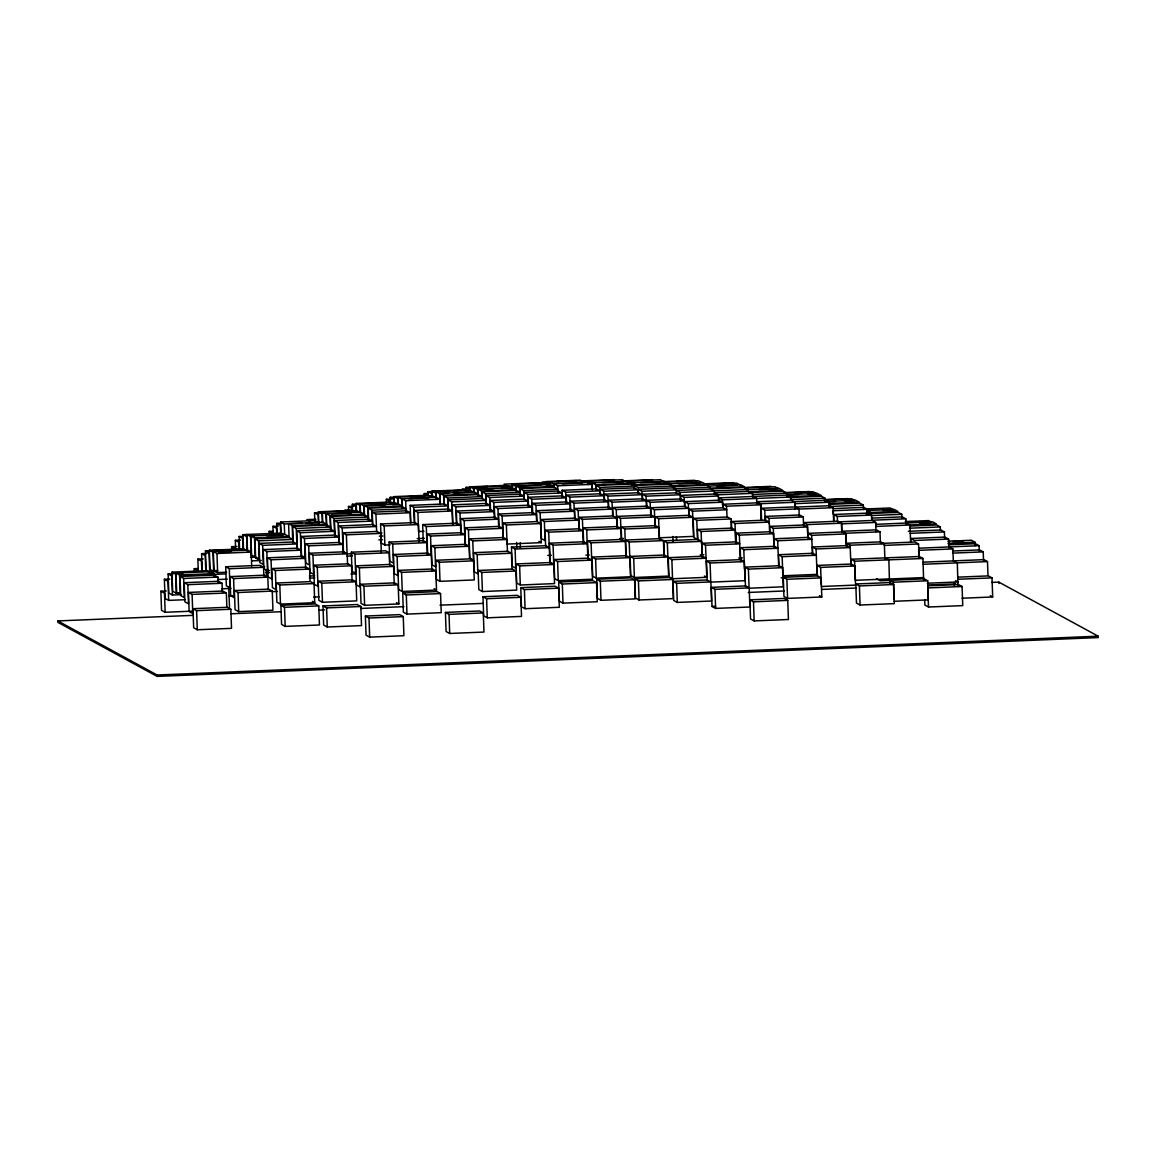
<?xml version="1.0" encoding="UTF-8"?>
<svg xmlns="http://www.w3.org/2000/svg" width="1156" height="1156" viewBox="0 0 1156 1156"><rect width="100%" height="100%" fill="white"/><g stroke="black" fill="none" stroke-linecap="round" stroke-linejoin="round"><path stroke-width="1.5" d="M549.331 481.749L542.121 482.052L545.733 484.017M556.542 481.46L576.367 480.636M550.126 485.636L549.996 482.168L614.443 479.61M512.079 487.731L511.964 484.263L546.21 482.847L549.822 484.812L546.224 484.956M588.202 484.595L588.072 481.113L622.333 479.711L625.945 481.676M538.234 483.714L541.846 483.569M470.001 486.835L473.613 488.8L473.729 492.268L470.246 490.26L470.001 486.835L504.247 485.419L506.66 486.734M500.201 485.838L503.814 485.693M466.2 490.852L466.085 487.37L487.716 486.474M496.733 486.112L500.331 485.954M554.114 487.297L553.999 483.829L588.245 482.413L591.858 484.378L592.045 489.595M621.914 480.939L652.562 479.682M474.148 492.629L473.96 487.413L513.105 485.91M562.625 483.757L582.465 482.948M515.952 485.925L550.213 484.509L553.825 486.474L519.579 487.89L515.952 485.925L516.14 491.127M592.074 482.789L626.321 481.373L629.933 483.338L595.687 484.754L592.074 482.789L592.32 489.725M519.174 486.084L540.82 485.188M595.297 482.933L591.699 483.092L588.072 481.113M602.507 482.644L624.139 481.749M465.81 488.959L462.198 489.104L464.611 490.419M477.963 489.075L512.209 487.659L515.822 489.624L481.575 491.04L477.963 489.075L478.194 496.011M553.999 483.829L557.611 485.795L591.858 484.378M432.214 496.343L432.041 491.127L466.287 489.71L468.7 491.025M473.96 487.413L477.573 489.378L493.8 488.713M501.01 488.41L511.819 487.976L508.207 485.997M635.208 482.876L629.803 483.107L626.191 481.142L660.437 479.726L664.05 481.691M640.626 482.659L662.258 481.763M663.992 481.561L694.64 480.304L697.054 481.619M428.24 495.202L428.125 491.734L442.546 491.141M453.354 490.693L462.371 490.317M663.674 482.023L667.287 481.864M676.303 481.503L690.724 480.896M436.173 496.878L436 491.676L470.246 490.26M664.339 482.254L698.6 480.838L702.212 482.818M519.998 488.627L554.244 487.225L557.857 489.19L523.61 490.606L519.998 488.627L520.229 495.577M596.106 485.491L630.367 484.075L633.979 486.055L599.718 487.456L596.106 485.491L596.236 488.959M633.806 484.754L668.052 483.353L664.44 481.373L630.193 482.789L633.806 484.754L633.922 488.237M424.368 497.037L424.252 493.569L427.85 493.424M439.988 493.323L474.249 491.907L477.861 493.872L443.601 495.288L439.988 493.323L440.349 503.727M436 491.676L439.612 493.641L448.629 493.265M454.033 493.048L473.859 492.225M482.225 498.727L481.994 491.791L516.241 490.375L519.853 492.34L519.983 495.808M634.341 488.988L634.225 485.506L671.564 484.075M678.774 483.772L700.406 482.89M394.355 503.568L394.124 496.618L428.37 495.216L430.783 496.516M703.99 483.844L732.832 482.659L735.245 483.959M390.439 504.262L390.208 497.326L397.418 497.022M410.033 496.502L424.454 495.91M718.107 483.8L728.916 483.353M398.314 504.059L398.069 497.109L432.33 495.693L435.942 497.672M562.351 497.253L562.105 490.303L596.351 488.887L599.964 490.852L600.094 494.335M671.954 485.867L736.791 483.136L740.404 485.115M481.994 491.791L485.607 493.757L519.853 492.34M524.304 499.349L524.058 492.398L558.319 490.997L561.932 492.962L562.047 496.43M600.354 494.479L600.181 489.263L634.427 487.846L638.04 489.826L638.17 493.294M444.02 496.04L478.281 494.638L481.893 496.603L447.632 498.019L444.02 496.04L444.323 504.724M386.451 502.773L386.335 499.305L391.74 499.089M402.071 498.742L436.318 497.326L439.93 499.291L405.684 500.707L402.071 498.742L402.375 507.412M708.339 486.112L740.779 484.769L744.392 486.734L710.145 488.15L707.732 486.835M486.055 495.577L520.316 494.161L523.928 496.141L489.667 497.542L486.055 495.577L486.358 504.262M562.105 490.303L565.717 492.268L599.964 490.852M638.415 492.774L638.285 489.306L672.546 487.89L676.159 489.855L676.274 493.323M408.892 498.785L428.731 497.961M716.966 486.084L736.791 485.26M524.058 492.398L527.671 494.378L561.932 492.962M600.181 489.263L603.793 491.228L638.04 489.826M638.285 489.306L641.912 491.271L676.159 489.855M356.539 512.122L356.236 503.438L390.497 502.036L392.91 503.337M771.081 486.329L710.564 488.93L714.307 491.011L714.437 494.479M448.095 499.869L482.355 498.467L485.968 500.432L451.707 501.849L448.095 499.869L448.456 510.287M566.454 502.109L566.209 495.173L600.455 493.757L604.082 495.722L604.256 500.938M710.694 489.046L676.448 490.462L680.06 492.427L714.307 491.011M360.499 512.527L360.195 503.857L394.442 502.441L398.054 504.406L392.65 504.623M744.377 488.005L775.026 486.748L778.638 488.713L758.813 489.537M352.58 511.227L352.334 504.291L355.932 504.132M372.16 503.467L384.789 502.947M528.48 505.967L528.176 497.282L562.423 495.866L566.035 497.831L566.223 503.048M604.285 494.147L638.545 492.731L642.158 494.696L607.897 496.112L604.285 494.147L604.53 501.083M714.177 490.895L748.438 489.479L744.811 487.514M364.183 505.447L398.444 504.045L402.057 506.01L367.81 507.426L364.183 505.447L364.559 515.865M566.209 495.173L569.821 497.138L604.082 495.722M746.574 489.682L779.014 488.338L782.641 490.317L748.38 491.719M348.65 511.703L348.476 506.487L353.881 506.27M360.195 503.857L363.808 505.822L385.439 504.926M490.534 510.909L490.173 500.49L524.419 499.074L528.032 501.054L528.22 506.256M642.404 494.219L676.65 492.803L680.263 494.768L646.016 496.184L642.404 494.219L642.577 499.421M528.176 497.282L531.789 499.248L566.035 497.831M410.785 522.729L410.178 505.374L444.424 503.958L448.037 505.923L448.225 511.125M490.173 500.49L493.785 502.455L528.032 501.054M368.648 520.373L368.229 508.221L402.476 506.805L406.088 508.785L406.218 512.253M452.877 523.943L452.213 504.854L486.459 503.438L490.072 505.403L490.26 510.62M680.552 495.433L714.813 494.017L718.425 495.996L684.164 497.398L680.552 495.433L680.74 500.649M748.799 492.528L783.06 491.112L786.672 493.092L786.788 496.56M350.066 510.013L344.661 510.244L347.075 511.544M410.178 505.374L413.79 507.34L448.037 505.923M752.513 493.366L748.886 491.401L714.639 492.817L718.252 494.782L752.513 493.366L752.628 496.834M570.356 501.198L604.617 499.797L608.229 501.762L573.968 503.178L570.356 501.198L570.659 509.883M318.839 523.943L318.42 511.79L352.667 510.374L355.08 511.689M784.129 492.586L809.373 491.546L811.772 492.861M322.741 522.498L322.365 512.079L356.626 510.677L360.239 512.643M532.324 503.337L566.57 501.921L570.183 503.886L535.936 505.302L532.324 503.337L532.685 513.755M608.432 500.201L642.693 498.785L646.305 500.75L612.044 502.166L608.432 500.201L608.735 508.871M784.476 493.034L813.318 491.835L816.931 493.814L807.914 494.176M368.229 508.221L371.842 510.186L406.088 508.785M452.213 504.854L455.825 506.819L490.072 505.403M752.412 494.493L786.672 493.092M314.822 521.515L314.519 512.845L325.342 512.397M794.649 493.034L801.859 492.745M326.368 513.654L360.614 512.238L364.227 514.203L329.98 515.619L326.368 513.654L326.787 525.807M494.754 518.755L494.32 506.603L528.581 505.186L532.194 507.152L532.425 514.102M646.796 507.267L646.551 500.331L680.812 498.915L684.424 500.88L684.598 506.082M786.658 494.667L817.306 493.41L820.919 495.375L788.479 496.704M331.396 513.828L351.222 513.018M372.781 526.081L372.304 512.195L406.551 510.779L410.163 512.744L410.525 523.162M414.296 510.446L448.542 509.03L452.155 510.995L417.908 512.411L414.296 510.446L414.715 522.599M718.873 501.357L718.757 497.889L798.897 494.551M494.32 506.603L497.933 508.568L532.194 507.152M646.551 500.331L650.163 502.296L684.424 500.88M372.304 512.195L375.917 514.16L410.163 512.744M718.757 497.889L722.37 499.854L790.747 497.051L790.863 500.519M330.399 516.457L364.646 515.041L368.273 517.021L334.012 518.423L330.399 516.457L330.891 530.344M456.851 524.954L456.36 511.053L490.621 509.651L494.233 511.617L494.479 518.553M684.901 506.848L684.713 501.646L718.96 500.23L722.572 502.195L722.76 507.412M788.898 497.557L821.352 496.213L824.965 498.178L825.081 501.661M456.36 511.053L459.972 513.033L494.233 511.617M684.713 501.646L688.326 503.611L722.572 502.195M315.891 519.232L306.875 519.608L310.487 521.573M574.922 518.957L574.561 508.539L608.807 507.123L612.42 509.088L612.666 516.038M790.704 499.594L824.965 498.178M536.875 521.11L536.514 510.692L570.775 509.276L574.388 511.241L574.619 518.191M612.94 516.241L612.637 507.556L646.883 506.14L650.496 508.105L650.799 516.79M281.096 534.159L280.662 522.006L314.923 520.59L318.536 522.555L305.906 523.076M824.286 499.58L847.724 498.612L850.137 499.927M824.633 499.854L851.669 498.742L855.281 500.707L844.472 501.155M723.035 507.715L722.919 504.247L757.166 502.831L760.778 504.796L761.327 520.431M335.023 536.167L334.474 520.532L368.735 519.131L372.348 521.096L372.463 524.564M574.561 508.539L578.173 510.504L612.42 509.088M792.973 501.632L825.427 500.288L829.04 502.253L829.228 507.47M498.525 514.044L532.772 512.628L536.384 514.593L502.138 516.01L498.525 514.044L499.002 527.931M651.059 516.443L650.756 507.759L685.002 506.342L688.615 508.322L688.918 516.992M277.137 533.769L276.775 523.35L282.18 523.133M536.514 510.692L540.127 512.657L574.388 511.241M612.637 507.556L616.249 509.521L650.496 508.105M794.866 502.268L791.253 500.302L757.007 501.704L760.619 503.684L794.866 502.268L795.053 507.47M288.595 523.639L322.856 522.223L326.469 524.188L292.208 525.604L288.595 523.639L289.087 537.526M826.815 501.444L855.657 500.245L859.269 502.21L828.635 503.481M280.662 522.006L284.275 523.971L302.308 523.22M826.439 501.892L835.456 501.531M722.919 504.247L726.532 506.212L760.778 504.796M334.474 520.532L338.101 522.512L372.348 521.096M829.04 502.253L794.793 503.669L794.967 508.886M650.756 507.759L654.368 509.724L688.615 508.322M273.177 533.321L272.946 526.37L278.35 526.139M460.565 518.639L494.826 517.223L498.438 519.189L464.177 520.605L460.565 518.639L461.114 534.26M688.918 509.218L723.165 507.802L726.777 509.782L692.531 511.183L688.918 509.218L689.164 516.168M292.641 526.5L326.888 525.084L330.5 527.049L296.254 528.465L292.641 526.5L293.191 542.121M829.054 504.377L859.703 503.106L863.315 505.085L863.431 508.553M390.28 544.823L384.876 545.054L381.263 543.074L380.584 523.986L414.845 522.57L418.458 524.535L419.064 541.904M761.602 520.446L761.168 508.279L795.429 506.877L799.042 508.842L799.157 516.038M338.607 525.966L372.868 524.549L376.48 526.515L342.219 527.931L338.607 525.966L339.214 543.32M829.069 506.487L863.315 505.085M579.228 529.506L578.795 517.353L613.056 515.937L616.668 517.902L617.029 528.321M380.584 523.986L384.211 525.951L418.458 524.535M540.762 519.55L544.375 521.515L545.04 540.618L541.427 538.638L540.762 519.55L575.023 518.134L578.636 520.099L578.997 530.517M616.885 516.4L651.131 514.998L654.744 516.963L620.497 518.379L616.885 516.4L617.304 528.552M761.168 508.279L764.781 510.258L799.042 508.842M422.663 524.593L456.909 523.191L460.536 525.156L426.275 526.558L422.663 524.593L423.269 541.962M833.173 507.686L798.912 509.088L795.299 507.123L829.56 505.707L833.173 507.686L833.649 521.573M269.305 534.852L269.175 531.37L272.787 531.225M297.338 548.103L296.731 530.749L330.977 529.332L334.59 531.298L334.778 536.514M833.144 508.626L863.792 507.354L867.405 509.334L867.578 514.536M578.795 517.353L582.407 519.319L616.668 517.902M502.773 523.003L537.02 521.587L540.632 523.567L541.311 542.655L507.05 544.071L506.386 524.969L502.773 523.003L503.322 538.638M655.004 516.732L689.251 515.316L692.863 517.281L658.617 518.697L655.004 516.732L655.365 527.15M544.375 521.515L578.636 520.099M243.54 550.27L242.991 534.636L281.183 533.089L283.596 534.39M864.861 509.016L890.106 507.975L893.718 509.94L882.909 510.388M296.731 530.749L300.343 532.714L334.59 531.298M867.405 509.334L833.144 510.735L833.274 514.218M506.386 524.969L540.632 523.567M239.61 550.372L239.119 536.485L242.731 536.341M250.91 535.922L285.171 534.505L288.783 536.471L254.522 537.887L250.91 535.922L251.589 555.025L255.201 556.99L254.522 537.887M867.058 510.519L894.094 509.391L897.706 511.371L867.058 512.628M247.471 550.126L246.922 534.491L250.534 536.471L254.147 536.312M266.761 535.792L282.989 535.127M866.682 511.053L870.28 510.909M352.479 553.695L347.075 553.926L343.462 551.961L342.783 532.858L377.044 531.442L380.656 533.407L381.321 552.51M465.435 545.17L464.828 527.815L499.074 526.399L502.687 528.364L503.062 538.783M693.181 518.394L696.793 520.359L697.458 539.462L693.846 537.497L693.181 518.394L727.427 516.978L731.04 518.943L731.401 529.361M765.575 521.616L765.388 516.414L799.649 514.998L803.261 516.963L803.565 525.648M300.863 536.471L304.476 538.436L305.141 557.539L301.528 555.574L300.863 536.471L335.11 535.055L338.722 537.034L338.91 542.236M378.388 533.176L381.986 533.032M423.977 531.283L418.573 531.514L417.908 512.411M833.91 521.443L833.678 514.507L867.925 513.091L871.537 515.056L871.725 520.258M342.783 532.858L346.395 534.823L380.656 533.407M464.828 527.815L468.44 529.78L502.687 528.364M696.793 520.359L731.04 518.943M254.956 538.869L289.202 537.453L292.829 539.433L258.568 540.835L254.956 538.869L255.621 557.972L259.233 559.938L258.568 540.835M865.685 513.683L898.14 512.354L901.752 514.319L901.868 517.787M235.622 548.999L235.318 540.314L240.723 540.098M765.388 516.414L769 518.379L803.261 516.963M304.476 538.436L338.722 537.034M833.678 514.507L837.291 516.472L871.537 515.056M871.104 515.576L901.752 514.319M426.94 534.086L461.186 532.685L464.799 534.65L430.552 536.052L426.94 534.086L427.604 553.189L431.333 555.025L431.882 570.659M731.647 528.48L731.401 521.529L765.648 520.128L769.26 522.093L769.621 532.511M379.356 536.167L382.954 536.023M583.115 527.945L617.362 526.544L620.974 528.509L586.728 529.925L583.115 527.945L583.65 543.58M545.068 530.199L579.329 528.783L582.942 530.749L548.695 532.165L545.068 530.199L545.618 545.82M621.682 540.95L621.191 527.064L655.438 525.648L659.05 527.613L659.484 539.765M731.401 521.529L735.014 523.509L769.26 522.093M259.06 543.392L293.306 541.976L296.919 543.941L262.672 545.357L259.06 543.392L259.724 562.481L263.337 564.446L262.672 545.357M871.581 518.119L902.229 516.862L905.842 518.827L906.029 524.044M621.191 527.064L624.804 529.029L659.05 527.613M378.893 539.895L382.491 539.751M417.215 538.624L424.425 538.32M803.839 526.11L803.723 522.628L837.97 521.226L841.582 523.191L841.886 531.876M231.72 550.155L231.605 546.687L237.009 546.456M871.595 520.243L905.842 518.827M305.054 543.855L339.315 542.453L342.927 544.418L308.666 545.834L305.054 543.855L305.733 562.958L309.346 564.923L308.666 545.834M837.869 521.891L872.13 520.475L875.742 522.44L875.93 531.673M803.723 522.628L807.336 524.607L841.582 523.191M389.095 542.092L423.356 540.676L426.969 542.641L392.708 544.057L389.095 542.092L389.774 561.18L393.387 563.145L392.708 544.057M469.148 538.942L472.775 540.907L473.44 560.01L469.827 558.045L469.148 538.942L503.409 537.526L507.022 539.491L507.441 551.643M697.863 539.939L697.501 529.52L731.748 528.119L735.375 530.084L735.794 542.236M769.867 531.601L769.679 526.385L803.926 524.983L807.538 526.948L807.914 537.367M875.742 522.44L841.481 523.856L841.785 532.54M217.256 571.18L213.643 571.324L210.031 569.359L209.366 550.256L243.613 548.84L247.225 550.82M905.22 521.558L928.658 520.59L931.071 521.905M216.938 571.642L209.727 571.945L206.115 569.98L205.45 550.877L223.469 550.14M234.292 549.692L239.697 549.461M226.648 572.22L217.631 572.596L214.019 570.63L213.354 551.528L247.601 550.126L251.213 552.091L251.705 565.978M263.207 549.606L266.819 551.571L267.484 570.674L263.871 568.709L263.207 549.606L297.468 548.19L301.08 550.155L301.311 557.105M472.775 540.907L507.022 539.491M697.501 529.52L701.114 531.485L735.375 530.084M769.679 526.385L773.292 528.364L807.538 526.948M875.742 524.347L932.646 521.876L936.259 523.841L875.742 526.457M218.383 552.004L231.012 551.484M919.656 523.09L930.464 522.642M202.213 571.006L201.606 553.652L207.011 553.421M213.354 551.528L216.967 553.493L251.213 552.091M266.819 551.571L301.08 550.155M431.275 545.719L434.887 547.684L435.552 566.772L431.939 564.807L431.275 545.719L465.536 544.303L469.148 546.268L469.567 558.42M736.112 543.58L735.736 533.162L769.997 531.746L773.61 533.711L774.087 547.597M909.642 526.081L936.692 524.969L940.305 526.934L940.42 530.402M619.76 538.638L623.373 538.479M588.101 558.218L587.494 540.864L621.755 539.447L625.367 541.413L625.916 557.033M434.887 547.684L469.148 546.268M735.736 533.162L739.349 535.127L773.61 533.711M909.656 528.205L940.305 526.934M309.331 553.233L312.944 555.212L313.608 574.301L309.996 572.336L309.331 553.233L343.578 551.831L347.19 553.796L347.551 564.215M549.461 543.19L553.074 545.155L553.753 564.258L550.14 562.293L549.461 543.19L583.722 541.774L587.335 543.739L587.884 559.374M626.191 557.409L625.584 540.054L659.83 538.638L663.443 540.603L663.992 556.238M351.337 552.207L354.95 554.172L355.615 573.275L352.002 571.295L351.337 552.207L385.598 550.791L389.211 552.756L389.63 564.908M808.217 538.58L808.03 533.364L842.29 531.962L845.903 533.928L846.322 546.08M587.494 540.864L591.106 542.829L625.367 541.413M198.283 571.281L197.864 559.128L203.268 558.897M250.606 557.25L256.025 557.033M312.944 555.212L347.19 553.796M553.074 545.155L587.335 543.739M625.584 540.054L629.196 542.02L663.443 540.603M880.005 531.818L876.393 529.853L842.132 531.269L845.744 533.234L880.005 531.818L880.366 542.236M511.487 547.091L545.748 545.675L549.36 547.641L515.099 549.057L511.487 547.091L512.151 566.18L515.764 568.16L515.099 549.057M664.267 556.441L663.717 540.806L697.978 539.404L701.591 541.369L702.14 556.99M255.621 557.972L259.233 557.828M267.441 557.813L271.053 559.779L271.718 578.881L268.105 576.902L267.441 557.813L301.687 556.397L305.3 558.362L305.661 568.781M354.95 554.172L389.211 552.756M808.03 533.364L811.657 535.344L845.903 533.928M908.356 531.298L940.796 529.968L944.409 531.933L944.654 538.869M663.717 540.806L667.33 542.785L701.591 541.369M347.017 556.108L352.436 555.891M393.474 554.475L397.086 556.441L397.751 575.543L394.138 573.578L393.474 554.475L427.72 553.059M774.058 538.783L808.304 537.367L811.917 539.332L777.67 540.748L774.058 538.783L774.361 547.467M271.053 559.779L305.3 558.362M910.162 533.335L944.409 531.933M252.21 560.862L261.227 560.487M473.57 552.684L477.182 554.663L477.847 573.752L474.235 571.787L473.57 552.684L507.831 551.282L511.443 553.247L511.978 568.868M701.923 543.277L736.17 541.861L739.782 543.826L705.536 545.242L701.923 543.277L702.4 557.163M397.086 556.441L431.333 555.025M477.182 554.663L511.443 553.247M225.695 566.758L229.307 568.738L229.972 587.826L226.359 585.861L225.695 566.758L259.941 565.356L263.568 567.321L263.871 576.006M910.856 541.991L910.74 538.508L944.987 537.106L948.599 539.072L948.903 547.756M194.381 572.162L194.251 568.694L197.864 568.55M261.111 566.7L264.724 566.556M547.742 555.458L551.34 555.314M229.307 568.738L263.568 567.321M313.681 565.226L317.293 567.206L317.958 586.294L314.345 584.329L313.681 565.226L347.942 563.825L351.554 565.79L352.089 581.41M435.725 560.27L469.972 558.868L473.584 560.833L474.263 579.936L440.002 581.338L436.39 579.373L435.725 560.27L439.338 562.25L473.584 560.833M740.187 547.727L774.448 546.311L778.06 548.276L743.799 549.692L740.187 547.727L740.678 561.614M846.611 546.73L846.495 543.262L880.742 541.846L884.354 543.811L884.904 559.446M948.599 539.072L914.353 540.488L910.74 538.508M179.903 593.057L176.29 593.216L172.678 591.236L172.013 572.148L206.274 570.732L209.886 572.697M214.019 570.63L217.617 570.486M585.846 555.155L589.444 554.996M271.747 568.55L275.359 570.515L276.024 589.618L272.411 587.653L271.747 568.55L305.993 567.134L309.62 569.099L310.039 581.251M880.67 543.436L914.931 542.02L918.543 543.985L919.02 557.886M175.987 573.058L179.599 575.038L180.264 594.126L176.651 592.161L175.987 573.058L210.233 571.656L213.86 573.622L213.976 577.09M317.293 567.206L351.554 565.79M846.495 543.262L850.108 545.227L884.354 543.811M947.963 541.225L971.401 540.257L975.014 542.236L975.129 545.704M355.759 565.848L359.372 567.813L360.036 586.916L356.424 584.95L355.759 565.848L390.005 564.431L393.618 566.411L394.225 583.766M812.451 547.019L846.698 545.603L850.31 547.568L816.064 548.984L812.451 547.019L812.697 553.955M181.434 594.646L172.417 595.022L168.805 593.057L168.14 573.954L173.544 573.737M952.732 541.6L963.555 541.153M179.238 573.968L182.836 573.81M265.952 570.674L269.565 570.515M592.002 557.091L626.263 555.675L629.875 557.64L595.615 559.056L592.002 557.091L592.667 576.179L596.279 578.159L630.54 576.743L629.196 542.02M275.359 570.515L309.62 569.099M884.282 545.401L918.543 543.985M179.599 575.038L213.86 573.622M359.372 567.813L393.618 566.411M553.984 559.562L588.231 558.16L591.843 560.125L592.508 579.214L558.261 580.63L554.649 578.665L553.984 559.562L557.597 561.541L591.843 560.125M630.092 556.426L664.339 555.01L667.966 556.99L633.705 558.391L630.092 556.426L630.757 575.529L634.369 577.494L668.63 576.078L667.33 542.785M947.963 543.349L975.014 542.236M213.094 574.416L225.723 573.896M265.967 572.784L269.565 572.639M700.233 554.851L703.845 554.707M180.047 576.512L183.66 578.477L184.324 597.58L180.712 595.615L180.047 576.512L214.294 575.11L217.906 577.075L218.094 582.277M948.411 544.823L975.462 543.71L979.074 545.675L979.248 550.892M516.024 563.94L550.27 562.538L553.883 564.504L554.548 583.592L520.301 585.008L516.689 583.043L516.024 563.94L519.636 565.905L553.883 564.504M668.255 557.669L702.501 556.253L706.114 558.218L671.867 559.634L668.255 557.669L668.919 576.772L672.532 578.737L706.778 577.321L705.536 545.242M184.902 599.718L168.675 600.383L165.062 598.418L164.383 579.315L169.802 579.098M183.66 578.477L217.906 577.075M229.972 576.613L233.599 578.578L234.263 597.681L230.651 595.716L229.972 576.613L264.233 575.197L267.845 577.176L268.264 589.329M918.63 548.219L979.074 545.675M397.967 570.399L432.214 568.983L435.826 570.948L436.506 590.051L402.245 591.467L398.632 589.502L397.967 570.399L401.58 572.365L435.826 570.948M778.552 554.707L812.798 553.29L816.411 555.256L782.164 556.672L778.552 554.707L778.971 566.859M233.599 578.578L267.845 577.176M953.31 561.079L952.891 548.927L918.63 550.328L918.875 557.279M218.368 579.517L227.371 579.142M350.933 574.07L356.337 573.838M738.727 558.073L742.325 557.929M309.346 576.035L314.75 575.804M184.194 582.696L187.821 584.676L188.486 603.764L184.873 601.799L184.194 582.696L218.455 581.295L222.068 583.26L222.371 591.944M478.136 570.472L512.383 569.055L515.995 571.021L516.66 590.124L482.413 591.54L478.801 589.56L478.136 570.472L481.749 572.437L515.995 571.021M706.475 561.05L740.736 559.634L744.348 561.599L745.013 580.702L710.767 582.118L710.087 563.015L706.475 561.05L707.154 580.153L710.882 581.916L711.547 601.019L677.3 602.42L673.688 600.455L673.009 581.367L707.27 579.951M952.573 551.022L979.609 549.895L983.221 551.874L983.525 560.544M309.346 578.145L314.764 577.928M187.821 584.676L222.068 583.26M710.087 563.015L744.348 561.599M952.573 553.132L983.221 551.874M276.197 583.043L310.444 581.627L314.056 583.592L314.721 602.695L280.474 604.111L276.862 602.146L276.197 583.043L279.81 585.008L314.056 583.592M318.175 581.222L352.436 579.806L356.048 581.771L356.713 600.874L322.466 602.29L318.854 600.311L318.175 581.222L321.787 583.188L356.048 581.771M851.177 564.46L850.989 559.244L919.367 556.513L922.979 558.493L923.601 579.907M850.989 559.244L854.602 561.209L922.979 558.493M192.185 611.163L165.149 612.275L161.537 610.31L160.872 591.207L166.276 590.991M221.649 588.823L230.983 588.418M744.811 567.148L779.057 565.732L782.67 567.697L783.335 586.8L749.088 588.216L748.423 569.113L744.811 567.148L745.476 586.236L747.889 587.551M360.34 584.271L394.586 582.87L398.199 584.835L398.878 603.938L364.617 605.339L361.004 603.374L360.34 584.271L363.952 586.251L398.199 584.835M817.393 575.861L817.032 565.443L851.278 564.027L854.905 566.006L855.57 585.095L821.309 586.511M748.423 569.113L782.67 567.697M188.486 592.436L192.098 594.401L192.763 613.504L189.151 611.538L188.486 592.436L222.732 591.034L226.345 592.999L226.836 606.886M234.408 590.557L268.654 589.141L272.267 591.106L272.932 610.209L238.685 611.625L235.073 609.66L234.408 590.557L238.02 592.522L272.267 591.106M923.052 562.163L983.886 559.634L987.499 561.599L987.99 575.5M817.032 565.443L820.644 567.408L854.905 566.006M192.098 594.401L226.345 592.999M923.066 564.273L987.499 561.599M272.036 591.655L277.44 591.439M596.713 579.228L630.974 577.827L634.586 579.792L635.251 598.895L600.99 600.296L597.377 598.331L596.713 579.228L600.325 581.208L634.586 579.792M228.975 595.788L232.587 595.643M558.695 582.075L592.956 580.659L596.568 582.624L597.233 601.727L562.986 603.129L559.374 601.163L558.695 582.075L562.322 584.04L596.568 582.624M634.817 578.925L669.064 577.523L672.676 579.488L673.356 598.591L639.095 599.993L635.482 598.028L634.817 578.925L638.43 580.904L672.676 579.488M520.778 587.638L555.039 586.222L558.651 588.187L559.316 607.29L525.07 608.706L521.457 606.741L520.778 587.638L524.39 589.603L558.651 588.187M402.693 593.028L436.954 591.612L440.566 593.577L441.231 612.68L406.97 614.096L403.357 612.131L402.693 593.028L406.305 594.993L440.566 593.577M783.277 577.335L817.523 575.919L821.136 577.884L821.8 596.987L787.554 598.403L783.941 596.424L783.277 577.335L786.889 579.3L821.136 577.884M313.623 597.103L319.027 596.872M781.138 577.827L784.736 577.668M673.009 581.367L676.636 583.332L710.882 581.916M889.528 578.896L855.267 580.312L854.602 561.209M923.658 577.581L889.398 578.997L888.863 559.793L885.236 557.828M192.98 608.692L227.241 607.29L230.853 609.255L231.518 628.358L197.271 629.76L193.659 627.795L192.98 608.692L196.607 610.671L230.853 609.255M482.991 596.756L517.238 595.34L520.85 597.32L521.515 616.408L487.268 617.824L483.656 615.859L482.991 596.756L486.604 598.721L520.85 597.32M711.33 587.349L745.591 585.933L749.204 587.898L749.868 607.001L715.622 608.403L712.009 606.438L711.33 587.349L714.957 589.314L749.204 587.898M957.746 577.162L988.394 575.89L992.007 577.87L992.672 596.958L962.023 598.23M280.908 605.325L315.169 603.923L318.781 605.889L319.446 624.991L285.185 626.393L281.573 624.428L280.908 605.325L284.521 607.305L318.781 605.889M957.76 579.272L992.007 577.87M889.961 583.693L889.831 580.225L893.443 582.191L927.704 580.774L928.369 599.877L894.123 601.293M322.986 605.946L357.233 604.53L360.845 606.51L361.51 625.598L327.264 627.014L323.651 625.049L322.986 605.946L326.599 607.912L360.845 606.51M855.787 583.982L890.048 582.566L893.66 584.531L894.325 603.634L860.078 605.036L856.466 603.071L855.787 583.982L859.414 585.947L893.66 584.531M927.329 583.231L957.977 581.959L955.564 580.644M991.66 582.422L998.871 582.133L1098.157 636.19L1098.2 637.577L157.129 676.39L57.843 622.318L57.8 620.931L193.009 615.353M230.868 613.793L281.356 611.712M319.215 610.151L324.619 609.935M360.672 608.446L403.935 606.654M440.002 605.18L483.266 603.389M748.279 592.464L784.332 590.976M822.191 589.415L856.452 587.999M928.557 585.023L955.607 583.91M927.82 585.803L958.468 584.546L962.081 586.511L962.746 605.614L928.485 607.03L924.872 605.05L924.699 599.848M962.081 586.511L927.82 587.927L928.485 607.03M445.421 612.405L479.682 610.989L483.295 612.955L483.959 632.057L449.698 633.474L446.086 631.494L445.421 612.405L449.034 614.371L483.295 612.955M749.883 599.848L784.144 598.432L787.756 600.398L788.421 619.5L754.16 620.917L750.547 618.951L749.883 599.848L753.495 601.814L787.756 600.398M365.383 616.061L399.644 614.645L403.256 616.61L403.921 635.713L369.674 637.129L366.047 635.164L365.383 616.061L368.995 618.027L403.256 616.61M712.009 606.438L715.607 606.293M57.8 620.931L157.072 675.003L1098.157 636.19M906.391 523.076L910.003 525.055L910.61 542.41M949.278 546.947L952.891 548.927M953.7 560.891L957.312 562.856L958.006 586.222M990.273 595.658L992.672 596.958M787.135 495.086L790.747 497.051M927.704 580.774L924.092 578.809L880.308 580.789L876.696 578.824M885.12 557.929L888.733 559.894M753.004 496.473L756.616 498.438L756.804 503.655M752.888 496.488L756.501 498.467M706.2 484.451L702.588 482.486L668.341 483.902L672.084 486.069L637.837 487.471L634.225 485.506M819.402 595.672L821.8 596.987M584.257 480.752L587.869 482.717M582.696 481.46L580.298 480.145L546.037 481.561L549.649 483.526M549.996 482.168L553.608 484.133L553.738 487.601M540.748 484.061L538.335 482.746L504.088 484.162L507.701 486.127M704.38 576.006L706.778 577.321M511.964 484.263L515.576 486.228L515.692 489.696M466.085 487.37L469.697 489.335M538.898 541.355L541.311 542.655M432.041 491.127L435.653 493.092L435.826 498.308M428.125 491.734L431.737 493.699L431.853 497.167M424.252 493.569L427.865 495.534M398.069 497.109L401.681 499.074L401.985 507.759M394.124 496.618L397.736 498.597L397.91 503.799M390.208 497.326L393.82 499.291L393.936 502.759M386.335 499.305L389.948 501.27M356.236 503.438L359.863 505.403L360.094 512.354M352.334 504.291L355.947 506.256L356.135 511.458M348.476 506.487L352.089 508.452L352.204 511.935M322.365 512.079L325.978 514.059L326.411 526.211M318.42 511.79L322.033 513.755L322.336 522.44M314.519 512.845L318.131 514.81L318.435 523.495M434.092 588.736L436.506 590.051M276.775 523.35L280.388 525.315L280.691 534M272.946 526.37L276.559 528.335L276.732 533.552M269.175 531.37L272.787 533.35M396.465 602.623L398.878 603.938M242.991 534.636L246.604 536.601L247.095 550.502M239.119 536.485L242.731 538.45L243.092 548.869M235.318 540.314L238.931 542.28L239.176 549.23M231.605 546.687L235.217 548.652M312.322 601.38L314.721 602.695M209.366 550.256L212.979 552.221L213.643 571.324M205.45 550.877L209.063 552.843L209.727 571.945M201.606 553.652L205.219 555.617L205.768 571.237M197.864 559.128L201.476 561.094L201.838 571.512M194.251 568.694L197.864 570.659M172.013 572.148L175.625 574.113L176.29 593.216M168.14 573.954L171.753 575.919L172.417 595.022M164.383 579.315L168.01 581.295L168.675 600.383M160.872 591.207L164.484 593.173L165.149 612.275M998.871 582.133L998.928 583.52M954.321 582.523L954.451 585.991M893.443 582.191L894.05 599.545M859.414 585.947L860.078 605.036M850.108 545.227L850.917 564.937M845.744 533.234L846.12 543.652M837.291 516.472L837.464 521.674M820.644 567.408L821.251 584.777M816.064 548.984L817.075 574.359L782.829 575.775L782.164 556.672M811.657 535.344L812.466 554.967M807.336 524.607L807.639 533.277M786.889 579.3L787.554 598.403M777.67 540.748L778.725 567.379M773.292 528.364L773.841 543.985M769 518.379L769.188 523.581M764.781 510.258L765.142 520.677M760.619 503.684L761.168 519.304M753.495 601.814L754.16 620.917M743.799 549.692L744.464 568.781M739.349 535.127L740.331 559.461M735.014 523.509L735.678 542.597M726.532 506.212L727.023 516.718M722.37 499.854L722.558 505.056M718.252 494.782L718.599 501.198M714.957 589.314L715.622 608.403M701.114 531.485L701.533 543.652M692.531 511.183L693.542 536.384L659.281 537.8L658.617 518.697M688.326 503.611L688.514 508.813M684.164 497.398L684.352 502.614M680.06 492.427L680.451 499.984M676.39 536.702L676.52 540.17M676.636 583.332L677.3 602.42M672.835 536.471L673.023 541.673M671.867 559.634L672.532 578.737M654.368 509.724L655.105 527.382M650.163 502.296L650.351 507.498M646.016 496.184L646.551 507.701M641.912 491.271L642.331 499.912M638.43 580.904L639.095 599.993M633.705 558.391L634.369 577.494M624.804 529.029L625.223 541.181M620.497 518.379L621.393 540.661M616.249 509.521L616.61 519.94M612.044 502.166L612.29 509.102M607.897 496.112L608.461 508.712M603.793 491.228L603.967 496.444M599.718 487.456L599.848 490.939M600.325 581.208L600.99 600.296M595.687 484.754L595.875 489.956M595.615 559.056L596.279 578.159M591.106 542.829L591.713 560.183M586.728 529.925L587.205 543.811M582.407 519.319L583.361 542.915M578.173 510.504L578.535 520.923M573.968 503.178L574.272 511.848M569.821 497.138L570.313 511.024M565.717 492.268L565.963 499.219M562.322 584.04L562.986 603.129M557.611 485.795L557.857 492.745M557.597 561.541L558.261 580.63M548.695 532.165L549.895 563.275M540.127 512.657L540.56 524.81M535.936 505.302L536.63 521.544M531.789 499.248L532.208 511.4M527.671 494.378L527.916 501.314M523.61 490.606L524.044 499.609M524.39 589.603L525.07 608.706M519.579 487.89L519.752 493.092M520.214 542.684L520.388 547.886M519.636 565.905L520.301 585.008M516.66 542.453L516.848 547.655M502.138 516.01L502.557 528.162M497.933 508.568L498.684 526.139M493.785 502.455L494.147 512.874M489.667 497.542L489.971 506.227M485.607 493.757L485.968 504.175M486.604 598.721L487.268 617.824M481.575 491.04L481.749 496.242M481.749 572.437L482.413 591.54M477.573 489.378L477.76 494.595M468.44 529.78L468.989 545.401M464.177 520.605L465.16 545.068M459.972 513.033L460.839 533.841M455.825 506.819L456.432 524.188M451.707 501.849L452.646 524.882M447.632 498.019L447.936 506.689M449.034 614.371L449.698 633.474M443.601 495.288L443.904 503.973M439.612 493.641L440.118 504.507M439.338 562.25L440.002 581.338M430.552 536.052L431.217 555.155M426.275 526.558L427.388 554.793M413.79 507.34L414.339 522.96M405.684 500.707L406.045 511.125M406.305 594.993L406.97 614.096M401.58 572.365L402.245 591.467M384.211 525.951L384.876 545.054M375.917 514.16L376.654 531.717M371.842 510.186L372.203 520.605M367.81 507.426L368.388 520.489M368.995 618.027L369.674 637.129M363.808 505.822L364.111 514.507M363.952 586.251L364.617 605.339M346.395 534.823L347.075 553.926M342.219 527.931L343.231 553.103M338.101 522.512L338.578 536.398M334.012 518.423L334.561 534.058M329.98 515.619L330.63 530.532M326.599 607.912L327.264 627.014M321.787 583.188L322.466 602.29M300.343 532.714L301.008 551.817M296.254 528.465L297.106 549.143M292.208 525.604L292.815 542.959M284.275 523.971L284.636 534.39M284.521 607.305L285.185 626.393M279.81 585.008L280.474 604.111M266.299 569.518L266.545 576.454M250.534 536.471L251.213 555.559M238.02 592.522L238.685 611.625M228.671 587.104L229.524 607.623M216.967 553.493L217.631 572.596M196.607 610.671L197.271 629.76M157.072 675.003L157.129 676.39M706.619 485.217L672.373 486.633L675.985 488.598L710.232 487.182L706.619 485.217"/></g></svg>
